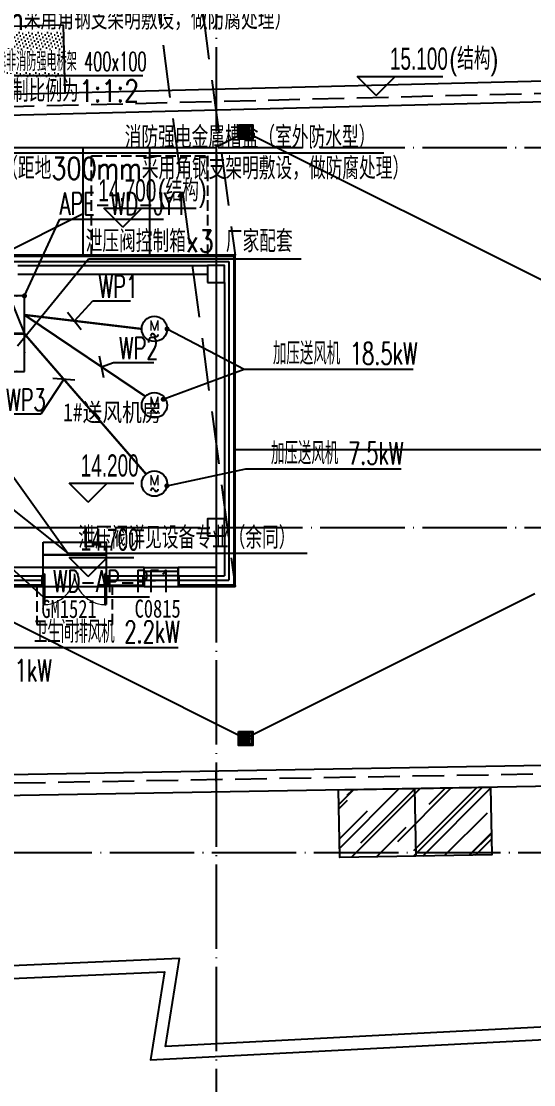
# Model space of a CAD drawing. Extents: x -233336 to 840473, y -28113 to 330904.
# Drawn here: x 36785 to 48927, y 261797 to 286987 of the extents above; entities that cross this region are included whole.
import ezdxf
from ezdxf.enums import TextEntityAlignment as Align
from ezdxf.xclip import XClip

# ---------------------------------------------------------------- set-up
doc = ezdxf.new("R2010")
doc.units = 0
doc.header["$LTSCALE"] = 1000
doc.header["$XCLIPFRAME"] = 2
doc.linetypes.add('104-14# 核心筒$0$DOTE', pattern=[2.42, 2, -0.2, 0.02, -0.2])
doc.linetypes.add('X-104 14#平面$0$DASH', pattern=[0.35, 0.25, -0.1])
doc.layers.get('0').update_dxf_attribs({"linetype": 'CONTINUOUS'})
for name, color, linetype in [('104-14# 核心筒$0$A_AXIS-轴线', 8, '104-14# 核心筒$0$DOTE'), ('CABLETRAY_DIM', 80, 'CONTINUOUS'), ('DIM-动力', 80, 'CONTINUOUS'), ('DIM-插座', 80, 'CONTINUOUS'), ('DIM-箱柜', 80, 'CONTINUOUS'), ('EQUIP-动力', 80, 'CONTINUOUS'), ('EQUIP-箱柜', 80, 'CONTINUOUS'), ('WIRE-动力', 50, 'CONTINUOUS'), ('X-104 14#平面$0$01-标注_标高', 8, 'CONTINUOUS'), ('X-104 14#平面$0$02-TEXT_房间', 9, 'CONTINUOUS'), ('X-104 14#平面$0$02-TEXT_标注', 9, 'CONTINUOUS'), ('X-104 14#平面$0$02-TEXT_门窗', 9, 'CONTINUOUS'), ('X-104 14#平面$0$A-C_玻璃幕墙', 8, 'CONTINUOUS'), ('X-104 14#平面$0$A-C_窗', 8, 'CONTINUOUS'), ('X-104 14#平面$0$A-C_门', 8, 'CONTINUOUS'), ('X-104 14#平面$0$A-O_分水线', 8, 'CONTINUOUS'), ('X-104 14#平面$0$A-O_屋面', 8, 'CONTINUOUS'), ('X-104 14#平面$0$A-SUR_保温', 8, 'CONTINUOUS'), ('X-104 14#平面$0$A-SUR_看线', 8, 'CONTINUOUS'), ('X-104 14#平面$0$A-TECH_结构', 8, 'CONTINUOUS'), ('X-104 14#平面$0$A_STR-砌块墙', 7, 'CONTINUOUS'), ('X-104 14#平面$0$A_STR-砼柱', 8, 'CONTINUOUS'), ('X-104 14#平面$0$EH_玻璃', 8, 'CONTINUOUS'), ('修改桥架规格', 6, 'CONTINUOUS')]:
    doc.layers.add(name, color=color, linetype=linetype)
doc.layers.add('X-104 14#平面$0$04-不打印_辅助线', color=8, linetype='CONTINUOUS', plot=False)
doc.styles.add('_TCH_DIM', font='ROMANS2', dxfattribs={"width": 0.8, "bigfont": 'HZDF2'})
doc.styles.add('_TCH_LABEL', font='COMPLEX', dxfattribs={"bigfont": 'GBCBIG'})
doc.styles.add('_TEL_DIM', font='ROMANS2', dxfattribs={"width": 0.8, "height": 3.5, "bigfont": 'HZDF2'})
doc.styles.add('X-104 14#平面$0$_TCH_DIM', font='ros.shx', dxfattribs={"width": 0.8, "bigfont": 'jd.shx'})
doc.styles.add('X-104 14#平面$0$_TCH_SPACE', font='STXIHEI.TTF', dxfattribs={"width": 0.8, "height": 5})
doc.styles.add('X-104 14#平面$0$_TCH_WINDOW', font='STXIHEI.TTF', dxfattribs={"width": 0.75, "height": 3.5})

# ---------------------------------------------------------------- blocks, each defined once
blk = doc.blocks.new('$equip$00001811')
blk.add_circle((0, 0), 0.5)
for centre, radius, start, end in [((-0.073, -0.273), 0.0768, 17.2272, 184.2164), ((0.073, -0.227), 0.0769, 197.2591, 5.1179)]:
    blk.add_arc(centre, radius, start, end)
at = {"color": 7, "style": '_TEL_DIM'}
blk.add_attdef('$TEXT$', text='', height=0.4, dxfattribs=at).set_placement((0.001, 0.137), align=Align.MIDDLE_CENTER)
at = {"color": 7, "style": '_TEL_DIM', "flags": 1}
blk.add_attdef('A', text='', height=0.00002, dxfattribs=at).set_placement((0, 0), align=Align.MIDDLE_CENTER)
blk = doc.blocks.new('104-14# 核心筒')
at = {"layer": '104-14# 核心筒$0$A_AXIS-轴线'}
for p, q in [((41400, 317833.6), (41400, 259754.9)), ((-9370.1, 284000), (120259.9, 284000)), ((-9370.1, 275000), (120259.9, 275000)), ((-9520, 267300), (59400, 267300))]:
    blk.add_line(p, q, dxfattribs=at)
blk = doc.blocks.new('X-104 14#平面$0$0000')
for p, q in [((-25, 14971), (700, 15334)), ((9050, 11159), (700, 15334)), ((-5125, 12421), (-3150, 13409)), ((450, 7817), (27000, 7817)), ((-8200, 5421), (700, 971)), ((7550, 4396), (700, 971))]:
    blk.add_line(p, q)
blk = doc.blocks.new('X-104 14#平面$0$jtkjuyriuy')
h = blk.add_hatch()
h.set_pattern_fill('ANSI31', color=8, scale=30, angle=45)
h.set_pattern_definition([(90, (0, 0), (-47.625, 1e-14), [])])
h.paths.add_polyline_path([(-138, 138), (138, 138), (138, -138), (-138, -138)])
for points in [[(-168, 168), (168, 168), (168, -168), (-168, -168)], [(-138, 138), (138, 138), (138, -138), (-138, -138)]]:
    blk.add_lwpolyline(points, close=True)
at = {"layer": 'X-104 14#平面$0$04-不打印_辅助线'}
for p, q in [((-168, 0), (168, 0)), ((0, 168), (0, -168))]:
    blk.add_line(p, q, dxfattribs=at)
blk = doc.blocks.new('X-104 14#平面$0$ddddllll')
at = {"layer": 'X-104 14#平面$0$A-O_分水线'}
for p in [(17800, 15034), (17800, 671)]:
    blk.add_blockref('X-104 14#平面$0$jtkjuyriuy', p, dxfattribs=at)
blk = doc.blocks.new('X-104 14#平面$0$000003333')
for centre in [(42100, 284363), (42100, 270000)]:
    blk.add_circle(centre, 50)
blk = doc.blocks.new('_FZHK')
blk.add_lwpolyline([(-0.5, -0.5), (0.5, -0.5), (0.5, 0.5), (-0.5, 0.5)], close=True)
blk = doc.blocks.new('X-104 14#平面$0$$DorLib2D$00000002')
for p, q in [((-0.5, 0), (-0.5, 0.4875)), ((-0.475, 0.4875), (-0.5, 0.4875)), ((-0.475, 0), (-0.475, 0.4875)), ((0.475, 0), (0.475, 0.4875)), ((0.475, 0.4875), (0.5, 0.4875)), ((0.5, 0), (0.5, 0.4875)), ((-0.5, 0), (-0.475, 0)), ((0.5, 0), (0.475, 0))]:
    blk.add_line(p, q)
at = {"lineweight": 13}
for centre, start, end in [((-0.4875, 0), 0, 88.53072), ((0.4875, 0), 91.46928, 180)]:
    blk.add_arc(centre, 0.4875, start, end, dxfattribs=at)
blk = doc.blocks.new('X-104 14#平面$0$$TCHSYS$WIN2D')
for p, q in [((-0.5, 0.5), (0.5, 0.5)), ((-0.5, 0.5), (-0.5, -0.5)), ((0.5, 0.5), (0.5, -0.5)), ((0.5, 0.167), (-0.5, 0.167)), ((0.5, -0.167), (-0.5, -0.167)), ((-0.5, -0.5), (0.5, -0.5))]:
    blk.add_line(p, q)
blk = doc.blocks.new('X-104 14#平面')
at = {"layer": 'X-104 14#平面$0$EH_玻璃'}
h = blk.add_hatch(dxfattribs=at)
h.set_pattern_fill('DOTS', color=256, scale=50, angle=45)
h.paths.add_polyline_path([(37785.9, 286891.5), (32557.6, 286759.6), (32597.9, 285160.1), (37826.2, 285292)])
h = blk.add_hatch(dxfattribs=at)
h.set_pattern_fill('AR-RROOF', color=256, scale=600, angle=45)
h.set_pattern_definition([(45, (0, 0), (646.5784, 1724.2092), [11430, -1524, 3810, -762]), (45, (447.2, 986), (-1255.4398, 177.809), [2286, -251.46, 4572, -571.5]), (45, (-188.6, 727.4), (2440.8336, 3162.8462), [6096, -1066.8, 3048, -762])])
h.paths.add_polyline_path([(44305.2, 268779.4), (47904.6, 268842.3), (47932.5, 267242.5), (44333.1, 267179.7)])
at = {"layer": 'X-104 14#平面$0$01-标注_标高'}
for p, q in [((45191.7, 285231.5), (44741.7, 285681.5)), ((44741.7, 285681.5), (46776.5, 285681.5)), ((45191.7, 285231.5), (45641.7, 285681.5)), ((39192.1, 282111.8), (38742.1, 282561.8)), ((38742.1, 282561.8), (40932.4, 282561.8)), ((39192.1, 282111.8), (39642.1, 282561.8)), ((38368.1, 275595.5), (37918.1, 276045.5)), ((37918.1, 276045.5), (39450, 276045.5)), ((38368.1, 275595.5), (38818.1, 276045.5)), ((38368.1, 273838.4), (37918.1, 274288.4)), ((37918.1, 274288.4), (39450, 274288.4)), ((38368.1, 273838.4), (38818.1, 274288.4))]:
    blk.add_line(p, q, dxfattribs=at)
at = {"layer": 'X-104 14#平面$0$02-TEXT_标注', "linetype": 'X-104 14#平面$0$DASH', "ltscale": 5}
for points in [[(38757.5, 304675.9), (41850, 281450)], [(38757.5, 296825.9), (41850, 273600)]]:
    blk.add_lwpolyline(points, dxfattribs=at)
at = {"layer": 'X-104 14#平面$0$A-C_玻璃幕墙'}
for points in [[(37785.9, 286891.5), (32557.6, 286759.6), (32597.9, 285160.1), (37826.2, 285292)], [(40530, 273850), (40500, 273850), (40500, 273600), (41850, 273600), (41850, 281450), (36050, 281450), (36050, 273600), (37300, 273600), (37300, 273850), (37270, 273850), (37270, 273630), (36080, 273630), (36080, 281420), (41820, 281420), (41820, 273630), (40530, 273630)], [(38800, 273850), (38830, 273850), (38830, 273630), (39670, 273630), (39670, 273850), (39700, 273850), (39700, 273600), (38800, 273600)], [(44305.2, 268779.4), (47904.6, 268842.3), (47932.5, 267242.5), (44333.1, 267179.7)]]:
    blk.add_lwpolyline(points, close=True, dxfattribs=at)
for points in [[(46104.9, 268810.8), (46132.8, 267211.1)], [(47904.6, 268842.3), (47932.5, 267242.5)]]:
    blk.add_lwpolyline(points, dxfattribs=at)
at = {"layer": 'X-104 14#平面$0$A-C_门'}
blk.add_line((37300, 274050), (38800, 274050), dxfattribs=at)
for points in [[(37300, 274650), (38800, 274650), (38800, 274350), (37300, 274350)], [(37300, 274350), (38800, 274350), (38800, 274050), (37300, 274050)]]:
    blk.add_lwpolyline(points, close=True, dxfattribs=at)
at = {"layer": 'X-104 14#平面$0$A-O_分水线'}
blk.add_lwpolyline([(39825, 284000), (39825, 281450)], dxfattribs=at)
at = {"layer": 'X-104 14#平面$0$A-O_屋面', "color": 1}
blk.add_line((41396.5, 269228.7), (41405.2, 268728.8), dxfattribs=at)
at = {"layer": 'X-104 14#平面$0$A-O_屋面'}
for points in [[(82349.8, 264577.4), (83499.8, 267565.9), (52926.6, 266284.7), (53491, 268939.8), (17309.3, 268308.2), (22065.4, 284894.6), (62738.3, 285920), (62307.5, 284891.2), (92265.6, 286255.1), (99426.9, 312025), (120741.8, 306094.6), (117562.9, 278400.5), (119297.3, 278014.5), (109062.3, 262867.9), (82417.6, 264753.6)], [(38250, 281450), (38250, 284000), (41400, 284000), (41400, 281450)]]:
    blk.add_lwpolyline(points, dxfattribs=at)
blk.add_lwpolyline([(83126.9, 265204.7), (108809.6, 263387.1), (118471.8, 277685.9), (117014.8, 278010.2), (120196.4, 305727.4), (99774.7, 311409.3), (92650.5, 285772.1), (61541.2, 284355.8), (61978.8, 285400.7), (22444.8, 284404), (17976.2, 268819.9), (54110.7, 269450.7), (53549.7, 266811.2), (84240.1, 268097.3)], close=True, dxfattribs=at)
at = {"layer": 'X-104 14#平面$0$A-O_屋面', "ltscale": 5}
blk.add_lwpolyline([(95099.4, 296471), (89096.5, 298141.2), (77166, 288800), (8392.2, 288800), (5790.4, 276559.6), (2660.3, 277224.9), (-2631.9, 278349.8), (-6009.8, 262458.3), (40178.1, 264474.9), (39845.1, 262383.6), (83828.3, 264653.8)], dxfattribs=at)
at = {"layer": 'X-104 14#平面$0$A-O_屋面', "linetype": 'X-104 14#平面$0$DASH'}
for points in [[(38450, 281450), (38450, 283800), (41200, 283800), (41200, 281450)], [(37150, 273600), (37150, 272700), (38950, 272700), (38950, 273600)]]:
    blk.add_lwpolyline(points, dxfattribs=at)
at = {"layer": 'X-104 14#平面$0$A-O_屋面', "ltscale": 5}
blk.add_lwpolyline([(2660.3, 277224.9), (-2631.9, 278349.8), (-6009.8, 262458.3), (40178.1, 264474.9), (39845.1, 262383.6), (83828.3, 264653.8), (82417.6, 264753.6), (82467.7, 264883.9), (40199.6, 262702.3), (40532.1, 264790.6), (-5635.8, 262774.9), (-2400.9, 277994), (2597.9, 276931.4)], close=True, dxfattribs=at)
at = {"layer": 'X-104 14#平面$0$A-SUR_保温'}
for p, q in [((36200, 281300), (41700, 281300)), ((41700, 281300), (41700, 275000)), ((41700, 275000), (41700, 273750)), ((37300, 273750), (37300, 273850)), ((38800, 273750), (38800, 273850)), ((39700, 273750), (39700, 273850)), ((40500, 273750), (40500, 273850)), ((36200, 273750), (37300, 273750)), ((38800, 273750), (39700, 273750)), ((40500, 273750), (41700, 273750))]:
    blk.add_line(p, q, dxfattribs=at)
at = {"layer": 'X-104 14#平面$0$A-SUR_看线'}
for p, q in [((37300, 273600), (38800, 273600)), ((39700, 273600), (40500, 273600))]:
    blk.add_line(p, q, dxfattribs=at)
at = {"layer": 'X-104 14#平面$0$A-TECH_结构', "linetype": 'X-104 14#平面$0$DASH', "ltscale": 3}
blk.add_lwpolyline([(82843.2, 265024.2), (82843.2, 265024.2), (108910.7, 263179.4), (118802, 277817.3), (117234.1, 278166.3), (120414.6, 305874.3), (99635.5, 311655.6), (92496.6, 285965.3), (61847.8, 284570), (62282.6, 285608.4), (22293, 284600.3), (17709.4, 268615.2), (53862.8, 269246.3), (53300.5, 266600.6), (83944, 267884.8), (82843.2, 265024.2), (82843.2, 265024.2)], dxfattribs=at)
at = {"layer": 'X-104 14#平面$0$A_STR-砌块墙'}
for p, q in [((36700, 281200), (41200, 281200)), ((36700, 281000), (41200, 281000)), ((41400, 280800), (41400, 275200)), ((41600, 280800), (41600, 275200)), ((41400, 274800), (41400, 274050)), ((41600, 274800), (41600, 273850)), ((36300, 273850), (37300, 273850)), ((37300, 274050), (36500, 274050)), ((37300, 273850), (37300, 274050)), ((39700, 274050), (38800, 274050)), ((38800, 274050), (38800, 273850)), ((38800, 273850), (39700, 273850)), ((39700, 273850), (39700, 274050)), ((41400, 274050), (40500, 274050)), ((40500, 274050), (40500, 273850)), ((40500, 273850), (41600, 273850))]:
    blk.add_line(p, q, dxfattribs=at)
ref = blk.add_blockref('104-14# 核心筒', (0, 0))
XClip(ref).set_block_clipping_path([(-38664.3623821461, -25500), (139216.5485069363, 330900)])
for name, p in [('X-104 14#平面$0$ddddllll', (24300, 269328.8)), ('X-104 14#平面$0$000003333', (0, 0))]:
    blk.add_blockref(name, p)
at = {"layer": 'X-104 14#平面$0$A-C_窗'}
ref = blk.add_blockref('X-104 14#平面$0$$TCHSYS$WIN2D', (40100, 273900), dxfattribs=dict(at, xscale=800, yscale=-300, zscale=300))
ref.add_attrib('A', 'C0815', (39470, 272860.8), dxfattribs={"layer": 'X-104 14#平面$0$02-TEXT_门窗', "height": 428.14, "style": 'X-104 14#平面$0$_TCH_WINDOW', "width": 0.75})
at = {"layer": 'X-104 14#平面$0$A-C_门'}
ref = blk.add_blockref('X-104 14#平面$0$$DorLib2D$00000002', (38050, 273900), dxfattribs=dict(at, xscale=-1500, yscale=-1500, zscale=300))
ref.add_attrib('A', 'GM1521', (37261, 272853.6), dxfattribs={"layer": 'X-104 14#平面$0$02-TEXT_门窗', "height": 428.14, "style": 'X-104 14#平面$0$_TCH_WINDOW', "width": 0.75})
at = {"layer": 'X-104 14#平面$0$A-O_分水线'}
blk.add_blockref('X-104 14#平面$0$0000', (41400, 269028.8), dxfattribs=at)
at = {"layer": 'X-104 14#平面$0$A_STR-砼柱', "xscale": 400, "yscale": 400, "zscale": 400}
for p in [(41400, 281000), (41400, 275000)]:
    blk.add_blockref('_FZHK', p, dxfattribs=at)
at = {"layer": 'X-104 14#平面$0$01-标注_标高', "color": 7, "style": 'X-104 14#平面$0$_TCH_DIM'}
for s, height, width, p in [('15.100', 525, 0.64, (45519.5, 285839)), ('(结构)', 520.93, 0.8, (46926.5, 285839)), ('14.700', 525, 0.64, (38609.8, 282719.3)), ('(结构)', 520.93, 0.8, (40016.8, 282719.3)), ('14.200', 525, 0.64, (38193, 276203)), ('14.700', 525, 0.64, (38193, 274445.9))]:
    blk.add_text(s, height=height, dxfattribs=dict(at, width=width)).set_placement(p)
at = {"layer": 'X-104 14#平面$0$02-TEXT_房间', "style": 'X-104 14#平面$0$_TCH_SPACE', "width": 0.8}
blk.add_text('1#送风机房', height=428.14, dxfattribs=at).set_placement((37773.9, 277511.3))
blk = doc.blocks.new('$equip$00001416')
for p, q in [((0.75, 0.6), (-0.75, 0.6)), ((-0.75, 0), (0.75, 0.6)), ((-0.75, 0.6), (-0.75, 0)), ((0.75, 0), (0.75, 0.6)), ((-0.75, 0), (0.75, 0))]:
    blk.add_line(p, q)
for p in [(0, 0.6), (-0.75, 0.3), (0, 0), (0.75, 0.3)]:
    blk.add_point(p)
at = {"style": '_TCH_LABEL', "flags": 9}
blk.add_attdef('A', (0, 0), '', height=0.00002, dxfattribs=at)
blk = doc.blocks.new('$equip$00001413')
for p, q in [((0.75, 0.6), (-0.75, 0.6)), ((-0.75, 0.6), (-0.75, 0)), ((0.75, 0), (0.75, 0.6)), ((-0.75, 0), (0.75, 0))]:
    blk.add_line(p, q)
for p in [(0, 0.6), (-0.75, 0.3), (0, 0), (0.75, 0.3)]:
    blk.add_point(p)
at = {"style": '_TCH_LABEL', "flags": 9}
blk.add_attdef('A', (0, 0), '', height=0.00002, dxfattribs=at)

msp = doc.modelspace()

# ---------------------------------------------------------------- linework, layer by layer
at = {"layer": 'CABLETRAY_DIM'}
msp.add_line((34861.2, 283872.9), (45376.8, 283872.9), dxfattribs=at)
at = {"layer": 'DIM-动力'}
for p, q in [((37882, 280097), (38206.6, 279684.4)), ((38739.1, 278542.7), (38638.6, 279058)), ((38055.5, 278488), (37531.8, 278525.1))]:
    msp.add_line(p, q, dxfattribs=at)
at = {"layer": 'DIM-动力', "color": 80}
for p, q in [((40239.1, 279700.1), (42062.5, 278749.9)), ((40149.7, 278033), (42062.5, 278749.9)), ((42062.5, 278749.9), (46066.9, 278749.9)), ((40234.4, 275981.8), (42102.1, 276387)), ((42102.1, 276387), (45788.5, 276387)), ((36306, 272157.7), (40498.5, 272157.7))]:
    msp.add_line(p, q, dxfattribs=at)
at = {"layer": 'DIM-动力'}
for points in [[(38044.3, 279890.7), (38481.6, 280364.5)], [(38481.6, 280364.5), (39369.8, 280364.5)], [(38688.8, 278800.3), (38967.4, 278906.4)], [(38967.4, 278906.4), (39925.1, 278906.4)], [(37793.7, 278506.6), (37250.5, 277682.4)], [(37250.5, 277682.4), (36292.8, 277682.4)]]:
    msp.add_lwpolyline(points, dxfattribs=at)
at = {"layer": 'DIM-动力', "color": 80, "const_width": 60}
for points in [[(40212.5, 279714, 1), (40265.7, 279686.2, 1)], [(40121.6, 278022.5, 1), (40177.8, 278043.6, 1)], [(40205.1, 275975.5, 1), (40263.7, 275988.2, 1)]]:
    msp.add_lwpolyline(points, format="xyb", close=True, dxfattribs=at)
at = {"layer": 'DIM-插座', "color": 80}
for p, q in [((35258.8, 278057.1), (37885.2, 274389.1)), ((36144.8, 275767.6), (37885.2, 274389.1)), ((37885.2, 274389.1), (43562.3, 274389.1))]:
    msp.add_line(p, q, dxfattribs=at)
at = {"layer": 'DIM-箱柜'}
for p, q in [((36860, 280482.2), (37695.2, 282299.4)), ((37695.2, 282299.4), (40154.6, 282299.4)), ((36696.1, 279299.7), (38374.8, 281358.2)), ((38374.8, 281358.2), (43415.6, 281358.2)), ((36200, 274346), (37300, 273357.5)), ((37300, 273357.5), (39822.1, 273357.5))]:
    msp.add_line(p, q, dxfattribs=at)
at = {"layer": 'DIM-箱柜', "const_width": 60}
msp.add_lwpolyline([(36847.5, 280455, 1), (36872.5, 280509.5, 1)], format="xyb", close=True, dxfattribs=at)
at = {"layer": 'WIRE-动力', "color": 50, "const_width": 52.5}
for points in [[(39725, 278102.3), (36860, 280032.2)], [(36860, 280032.2), (39639.1, 279700.1)], [(36860, 279582.2), (39742.5, 276261.3)]]:
    msp.add_lwpolyline(points, dxfattribs=at)
at = {"layer": '修改桥架规格'}
msp.add_line((32523.8, 285706.5), (39667, 285706.5), dxfattribs=at)

# ---------------------------------------------------------------- block references
msp.add_blockref('X-104 14#平面', (0, 0))
at = {"layer": 'EQUIP-动力', "color": 80, "xscale": 600, "yscale": 600, "zscale": 600}
for p in [(39939.1, 279700.1, 3000), (39939.1, 277892.2, 3000), (39939.1, 276034.7, 3000)]:
    msp.add_blockref('$equip$00001811', p, dxfattribs=at).add_auto_attribs({'$TEXT$': 'M'})
at = {"layer": 'EQUIP-箱柜', "color": 80, "xscale": 600, "yscale": 600, "zscale": 600, "rotation": 270}
for name, p in [('$equip$00001416', (36500, 280032.2)), ('$equip$00001413', (36500, 279138.3))]:
    msp.add_blockref(name, p, dxfattribs=at)

# ---------------------------------------------------------------- texts
at = {"layer": 'CABLETRAY_DIM', "color": 7, "style": '_TCH_DIM', "width": 0.8}
for s, p in [('400x100（距地300mm采用角钢支架明敷设，做防腐处理）', (31070, 286788.5)), ('消防强电金属槽盒（室外防水型）', (39236.8, 283977.9)), ('200x100（距地300mm采用角钢支架明敷设，做防腐处理）', (33864.1, 283242.9))]:
    msp.add_text(s, height=520.866, dxfattribs=at).set_placement(p)
at = {"layer": 'DIM-动力', "color": 7, "style": '_TEL_DIM', "width": 0.64}
for s, p in [('WP1', (38612.9, 280439.5)), ('WP2', (39098.7, 278981.4)), ('加压送风机 18.5kW ', (42747.2, 278854.9)), ('WP3', (36424.1, 277757.4)), ('加压送风机 7.5kW ', (42700.5, 276492)), ('卫生间排风机 2.2kW ', (37082.5, 272262.7)), ('7#:PF-RF-03 11kW', (32927.4, 271347.3))]:
    msp.add_text(s, height=525, dxfattribs=at).set_placement(p)
at = {"layer": 'DIM-插座', "color": 7, "style": '_TEL_DIM', "width": 0.8}
msp.add_text('泄压阀详见设备专业（余同）', height=520.866, dxfattribs=at).set_placement((38136, 274494.1))
at = {"layer": 'DIM-箱柜', "color": 7, "style": '_TEL_DIM'}
for s, height, width, p in [('APE-WD-JY1', 525, 0.64, (37691.4, 282404.4)), ('泄压阀控制箱x3 厂家配套', 520.866, 0.8, (38310.7, 281515.7)), ('WD-AP-PF1', 525, 0.64, (37532.8, 273462.5))]:
    msp.add_text(s, height=height, dxfattribs=dict(at, width=width)).set_placement(p)
at = {"layer": '修改桥架规格', "color": 7, "style": '_TCH_DIM'}
for s, height, width, p in [('非消防强电桥架 400x100', 446.25, 0.564706, (36424.7, 285811.5)), ('中间加隔板 主：备：控制比例为1:1:2', 520.866, 0.8, (32320.6, 285076.5))]:
    msp.add_text(s, height=height, dxfattribs=dict(at, width=width)).set_placement(p)

doc.saveas('drawing.dxf')
